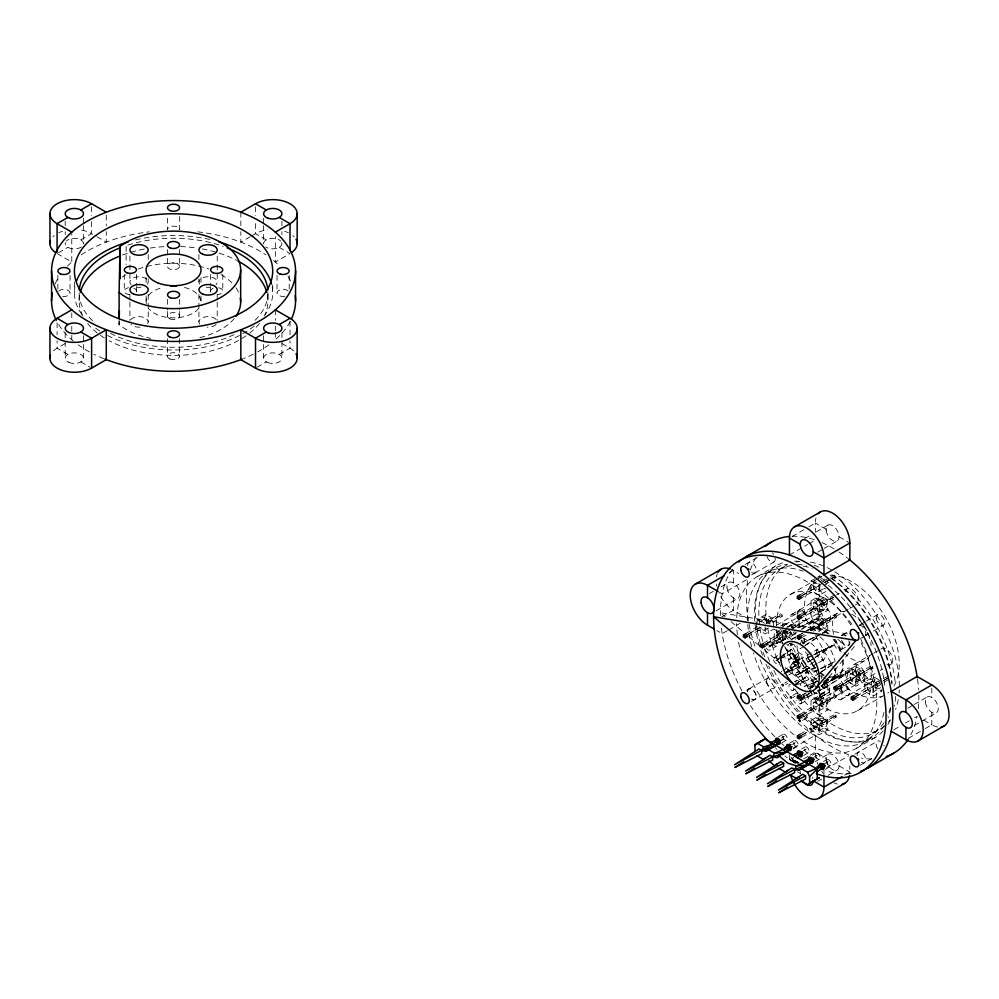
<?xml version="1.0" encoding="UTF-8"?>
<svg xmlns="http://www.w3.org/2000/svg" width="999" height="999" viewBox="0 0 999 999"><rect width="100%" height="100%" fill="white"/><g stroke="black" fill="none" stroke-linecap="round" stroke-linejoin="round"><path stroke-width="0.75" stroke-dasharray="5 3.75" d="M119.106 320.254L119.106 324.638A67.095 38.736 0 0 0 150.662 338.411M818.868 718.98L819.53 719.317L818.78 718.955M816.62 598.713L817.432 598.501L816.533 598.663M816.67 618.556L817.432 618.418L816.533 618.581M816.62 698.326L817.432 698.114L816.533 698.276M816.67 718.169L817.432 718.044L816.533 718.206M870.629 679.557L871.34 679.432L870.454 679.595M764.647 617.919L764.759 617.857M819.018 619.118L818.019 619.255L818.955 619.155M855.681 670.179L854.682 670.304L855.569 670.117M872.489 680.182L872.826 680.519M767.881 620.791C768.581 619.392 767.307 621.066 768.156 620.741M822.352 601.735L821.203 601.885L822.177 602.022M821.802 622.04C822.614 620.616 821.016 622.377 822.065 621.99M821.802 721.653C822.814 720.167 820.766 722.027 822.177 721.553M858.503 673.089C858.391 673.289 857.716 671.178 860.514 673.913L860.514 676.398L858.366 675.162L858.753 673.039M794.492 761.163C794.68 759.515 797.252 762.662 794.942 762.899C792.744 759.964 797.264 759.839 795.916 762.961L794.517 761.45M773.388 627.097L773.601 619.005L765.846 614.522L757.217 619.492L756.88 629.095L765.309 633.903L773.9 628.983M814.772 578.796L811.126 580.894L810.801 590.496L819.23 595.304L827.821 590.384M811.126 600.824L810.801 610.426L819.23 615.222L827.821 610.302L827.522 600.324L819.754 595.841L811.126 600.824L818.893 605.307L819.23 615.222M827.821 630.232L827.522 620.242L819.754 615.759L811.126 620.741L810.801 630.344L819.43 625.299L827.821 630.232L822.914 633.041M810.801 690.109L811.126 680.506L819.754 675.536L822.339 677.022M811.126 700.436L810.801 710.039L819.23 714.834L827.821 709.927L827.522 699.937L819.754 695.454L811.126 700.436L818.893 704.919L819.23 714.834M811.126 720.354L810.801 729.957L819.23 734.764L827.821 729.844L827.522 719.854L819.754 715.371L811.126 720.354L818.893 724.837L819.23 734.764M847.789 671.79L847.464 681.393L855.893 686.201L864.485 681.281L864.185 671.291L856.418 666.82L847.789 671.79L855.556 676.273L855.893 686.201M878.845 679.77L873.675 676.773L865.047 681.755L864.709 691.358L873.138 696.166L881.742 691.246L881.218 689.347M817.681 690.047L820.716 695.304L820.641 697.29L829.295 691.945L829.744 688.511L825.049 680.381L823.526 684.427L821.578 685.551L823.526 688.935L849.999 671.64L823.526 684.427L825.474 687.811M790.921 631.917L791.158 638.948L782.766 634.015L782.292 631.917M764.572 618.269L765.134 618.106M767.781 622.864L780.569 615.559L780.731 613.711L782.08 614.522L782.279 616.158L769.942 624.1L767.781 622.864L767.781 620.367L780.731 613.711M792.707 628.446L797.826 625.524L797.989 623.663L799.325 624.475L799.537 626.123L795.828 628.508M831.93 578.421L834.49 576.96L834.652 575.099L835.988 575.923L836.2 577.559L833.728 579.145M821.702 624.1L834.49 616.808L834.652 614.947L835.988 615.759L836.2 617.407L823.85 625.349L821.702 624.1L821.702 621.615L834.652 614.947M824.262 682.417L834.49 676.573L834.652 674.725L835.988 675.536L836.2 677.172L823.85 685.114L821.702 683.878M821.702 703.796L834.49 696.503L834.652 694.642L835.988 695.454L836.2 697.102L823.85 705.044L821.702 703.796L821.702 701.31L834.652 694.642M821.702 723.713L834.49 716.42L834.652 714.56L835.988 715.384L836.2 717.02L823.85 724.962L821.702 723.713L821.653 721.128L823.85 722.477L823.85 724.962M858.366 675.162L871.153 667.856L871.315 666.008L872.651 666.82L872.864 668.456L860.514 676.398M820.017 600.874L820.679 600.686L820.067 601.061M820.029 700.611L820.679 700.299L820.067 700.674M820.029 720.541L820.679 720.217L820.067 720.591M856.692 671.977L857.342 671.653L856.73 672.027M814.447 685.976L808.728 688.211L817.756 681.418L809.552 671.428L809.889 667.719L806.505 666.146L801.81 658.016L802.209 654.283L798.763 652.734L794.068 644.592L786.737 644.917M765.746 619.967L765.721 619.58M819.667 601.286L819.742 601.136M819.667 621.203L819.742 621.066M819.667 700.898L819.742 700.749M819.667 720.828L819.742 720.679M856.33 672.265L856.393 672.102M873.576 682.217L873.563 681.842M809.552 671.428L798.676 677.185L800.986 674.8L801.21 673.076L799.312 671.89L792.369 662.337L793.318 659.303L791.558 658.466L785.276 647.577M816.995 688.848L814.647 684.79L812.749 683.603L812.974 681.892L806.905 671.378L805.306 670.716L805.231 668.468L797.602 656.917L791.408 644.542L789.497 643.356M821.54 678.521L822.002 675.087M822.639 601.198L821.615 601.123L822.589 601.173M822.639 621.116L821.615 621.053L822.664 621.266M822.639 700.811L821.615 700.736L822.639 701.148M822.639 720.729L821.615 720.666L822.664 720.878M859.302 672.165L858.278 672.102L859.327 672.315M876.523 682.379L875.524 682.067L876.498 682.117M768.743 620.017L767.694 619.805L768.668 619.855M817.544 600.024L818.518 600.424M818.518 620.342L817.706 620.317L818.456 620.079M817.769 719.992L818.381 719.73M853.945 671.141L855.044 671.166M800.286 644.168L801.81 640.122L799.138 640.958M765.846 614.522L764.759 617.132L765.034 621.952M782.017 627.097L783.091 624.475L787.025 626.748M818.681 578.533L819.754 575.911L824.937 578.908M819.754 595.841L818.681 598.451L819.43 605.382L827.821 610.302M819.754 615.759L818.681 618.381L819.43 625.299M819.754 695.454L818.681 698.064L819.43 704.994L827.821 709.927M819.754 715.371L818.681 717.994L819.43 724.912L827.821 729.844M856.418 666.82L855.344 669.43L856.093 676.348L864.485 681.281M873.675 676.773L872.602 679.395L873.338 686.313L881.742 691.246M817.194 724.362L818.131 725.973L817.332 724.325L812.587 727.022M818.681 718.706L818.019 718.868L818.78 718.731M766.308 619.368L766.645 619.343M806.156 716.221C808.203 721.415 807.167 710.901 802.784 718.131M818.381 600.424L817.831 600.399M794.904 760.763L795.566 762.549L794.942 762.899L794.592 761.713M823.164 683.928L854.894 645.928M872.464 680.182L872.602 680.581M791.408 644.542L790.059 646.116L793.968 644.118M798.276 693.069L797.302 693.006L797.964 694.317M822.214 701.573C821.765 700.411 821.565 702.122 821.802 701.735M796.453 660.876L795.029 659.427L796.69 658.466L797.339 660.239L796.628 660.814L796.253 658.716M818.556 619.467L818.905 619.068M806.905 671.378L805.281 672.839L817.307 666.957L805.306 670.716L815.783 671.003L833.89 662.262M787.274 628.196L782.042 632.592L786.051 630.631M788.423 627.185L790.721 625.187L794.068 626.698L791.395 628.009M797.04 762.637L795.791 762.412L798.438 762.387A1.261 0.724 60 0 1 799.013 763.061M794.105 657.292L793.406 655.194L794.667 654.969L795.304 656.593L794.667 654.969L793.306 655.007M796.628 660.814L797.339 660.239C794.118 656.393 797.165 663.299 796.24 658.978M793.243 661.375L797.776 663.186L797.314 661.475L796.228 661.5L798.426 661.475L798.988 662.812L796.615 661.176L798.426 661.475L798.988 662.812L792.369 662.337L801.81 658.016M800.986 674.8L814.809 698.726L822.002 692.981L825.199 694.305L829.295 691.945M782.205 631.031L775.586 635.789L786.313 631.181L791.008 639.31M763.835 619.118L764.535 618.831M855.181 671.39L854.37 671.365M818.518 719.954L818.131 720.104M783.753 674.113L799.237 662.674L801.186 666.046L785.164 673.476M793.968 685.651L806.98 676.086L808.928 679.47L798.538 684.377M800.486 700.012L809.09 693.443M820.716 695.304L829.744 688.511M793.843 762.262L792.444 758.503L792.207 761.313L794.217 761.975L792.444 758.503L794.217 761.975M785.689 639.21L769.617 646.041L783.74 635.839L785.689 639.21L768.268 647.265L781.792 636.962L783.74 640.347M801.186 666.046L785.102 672.876L797.277 663.798L799.237 667.182M799.25 700.948L816.683 692.881L800.586 699.675L809.115 693.343M781.393 740.646L783.803 738.873L781.131 740.234M792.444 761.288L792.444 758.104L789.685 756.505L789.685 759.69L792.444 761.288L794.854 759.515M769.617 646.041L783.74 635.839M779.72 657.754L777.359 659.452L791.483 649.25L793.443 652.634L780.231 658.803M780.893 656.905L791.483 649.25M785.102 672.876L799.237 662.674M806.98 676.086L794.03 685.439L805.032 677.21L806.98 680.594M800.586 699.675L810.014 692.894M798.763 652.734L789.01 659.552L791.558 658.466M790.584 631.88L792.544 635.264L796.24 632.742M801.186 629.395L817.244 618.493L798.026 628.021M803.995 646.166L800.286 648.676L798.338 645.292M805.231 645.329L817.582 636.937M808.029 662.1L809.989 660.976L808.029 657.592L812.212 655.569L806.081 658.716L808.029 662.1L814.21 657.904M815.446 657.067L832.741 645.329L813.523 654.869M819.492 673.001L815.783 675.511L813.823 672.14L835.002 661.463M820.716 672.165L834.315 662.936M823.526 688.935L848.238 672.165L823.526 684.427L822.04 680.007M792.569 744.455L795.042 742.831L792.319 744.055M803.533 750.786L805.993 749.163L803.271 750.386M814.485 757.105L816.945 755.481L814.235 756.705M825.436 763.436L827.909 761.812L825.186 763.036M792.544 635.264L797.077 632.429M802.234 629.033L819.018 617.969L798.114 628.059M804.819 645.854L819.018 636.488M824.175 633.091L826.76 631.393L822.577 633.403M809.989 660.976L813.86 658.416M815.147 657.567L834.502 644.805L813.611 654.894M820.316 672.689L834.515 663.336M781.643 738.149L784.115 736.525L781.38 737.749M806.505 666.146L796.353 672.802L799.312 671.89M814.26 661.675L803.184 668.855L805.231 668.468M825.087 584.715L828.795 582.33M834.652 595.029L821.702 601.685L821.702 604.183L823.85 605.431L836.2 597.489M787.187 634.065L787.187 631.58L785.039 630.332L785.039 632.817L787.187 634.065L790.896 631.68M877.771 686.363L877.771 683.878L875.399 682.255L875.611 685.114L877.771 686.363L882.704 683.191M883.94 682.392L888.885 679.22M791.408 639.435L797.539 635.601M817.095 678.159L810.963 681.992L812.974 681.892M800.012 594.855L813.935 586.251L816.096 587.499L816.096 589.984L801.623 597.777M746.103 633.453L757.492 626.41M800.012 614.772L813.935 606.168L816.096 607.417L816.096 609.914L801.623 617.707M763.348 643.418L777.272 634.815L779.432 636.063L779.432 638.548L764.959 646.341M800.012 634.702L802.547 633.129M803.808 632.355L813.935 626.098L816.096 627.347L816.096 629.832L813.461 631.243M801.21 673.076L809.889 667.719L800.911 672.552M808.878 688.998L813.935 685.863L813.935 688.361M836.675 685.751L850.599 677.147L852.759 678.396L852.759 680.881L838.286 688.673M814.809 698.726L816.558 699.65L825.199 694.305M800.012 714.385L813.935 705.794L816.096 707.03L816.096 709.527L801.623 717.319M853.933 695.704L867.856 687.112L870.004 688.361L870.004 690.846L855.531 698.638M800.012 734.315L807.604 729.62M797.552 762.274L798.338 762.849L797.602 762.225M801.485 596.028L819.43 585.451L825.424 588.973M825.074 582.305L829.919 579.47M831.143 578.758L835.988 575.923M747.564 634.627L760.851 626.873M769.942 624.1L769.942 621.615L782.08 614.522M801.485 615.946L819.43 605.382M823.85 605.431L823.85 602.934L834.777 596.553M764.822 644.58L782.766 634.015M793.256 628.034L799.325 624.475M801.485 635.864L804.133 634.315M823.85 625.349L823.85 622.864L835.988 615.759M802.809 694.867L805.469 693.318M835.988 675.536L823.85 682.629L823.85 685.114M838.149 686.925L856.093 676.348M860.514 673.913L872.651 666.82M801.485 715.559L819.43 704.994M823.85 705.044L823.85 702.547L835.988 695.454M855.394 696.877L873.338 686.313M883.84 680.319L888.698 677.484M801.485 735.489L808.116 731.605M813.261 728.521L819.43 724.912M823.85 722.477L835.988 715.384M794.717 760.576L795.129 762.799M58.441 252.784L67.882 247.34M80.819 239.86L91.608 233.641L95.604 235.951M65.11 343.569L57.093 348.189A24.401 14.086 0 0 0 53.009 351.323M250.175 236.726L240.834 242.12L240.834 231.656M251.511 235.951L255.519 233.641A24.401 14.086 0 0 1 267.769 229.807M256.868 367.332L266.296 361.888M279.233 354.42L290.022 348.189L290.022 340.721M729.495 572.639L733.378 570.404L738.723 573.488M792.045 536.538L803.683 529.807M808.865 526.823L815.334 523.089A24.401 14.086 60 0 1 815.996 517.981M745.379 564.398L757.729 557.267M709.39 593.606L713.274 591.371M721.041 586.888L728.808 582.405M804.719 538.573L811.188 534.84M816.37 531.843L828.009 525.124M751.573 574.9L755.032 572.914M754.982 572.951L773.963 561.987M789.46 554.982L807.567 544.517M808.865 543.781L815.334 540.034A122.003 70.442 60 0 0 792.219 536.263M757.142 576.698L775.998 565.809M766.845 572.964L773.738 568.98M778.358 569.905L785.389 565.846M715.958 610.951L737.949 598.251M817.756 552.172L822.926 549.188M824.225 548.439L837.162 540.971M721.728 616.97L733.378 610.252L748.064 618.731L745.479 620.217M817.607 577.16L819.754 575.911M727.359 630.681L722.177 633.666L716.845 630.581M728.658 629.932L740.296 623.214M790.409 594.467L816.907 579.17M813.96 582.991L816.258 581.668M811.126 580.894L818.893 585.377L822.527 583.279M825.062 581.818L827.522 580.394L827.584 583.354M760.052 621.59L766.945 617.607M818.93 591.396L824.674 588.074M766.196 623.276L773.601 619.005M791.77 614.31L798.676 610.327M799.325 610.014L817.469 599.2M765.009 629.994L768.456 627.996M813.96 602.909L820.866 598.925M776.51 625.187L804.332 609.128M780.631 625.898L783.091 624.475M784.877 624.737L795.479 618.618M803.421 614.035L812.699 608.678M819.38 604.807L835.276 595.641M836.6 594.867L839.26 593.344M844.555 590.284L847.202 588.748M818.893 605.307L827.522 600.324M777.297 631.555L780.756 629.557M783.016 643.618L776.96 632.954L782.254 629.894M787.562 626.848L798.151 620.729M786.675 627.522L790.721 625.187M818.93 611.313L825.823 607.33M781.355 643.181L774.125 639.06L774.462 629.457L782.229 633.94L790.858 628.958M797.976 624.812L804.882 620.829M805.431 620.579L823.825 609.952M766.37 644.28L773.276 640.297M782.267 639.959L789.16 635.976M813.96 622.839L820.866 618.856M766.37 648.076A3.359 1.936 60 0 0 769.792 650.049L776.685 646.066M807.08 630.631L809.39 629.308M810.239 628.808L838.049 612.749M811.126 620.741L818.893 625.224L827.522 620.242M811.25 630.644L821.84 624.525M828.533 620.666L848.401 609.19M849.724 608.428L853.708 606.131M818.93 631.243L825.823 627.26M774.125 657.692L777.572 655.706M793.106 654.795L791.97 654.108L793.618 653.159L792.207 654.233L792.669 655.044M796.465 658.091L794.817 659.04L794.13 657.854L795.778 656.892L796.465 658.091L795.766 657.155L794.355 657.966L794.942 658.965M746.528 690.247L748.825 688.923M791.77 664.123L798.676 660.139M799.312 659.752L817.706 649.125M842.494 634.865L847.751 631.83M859.702 624.899L864.772 621.977M866.033 621.241L877.422 614.672M748.875 688.948L767.856 677.996M783.016 670.454L788.773 667.132M788.735 674.899L792.182 672.901M804.994 670.192L813.798 665.109L815.284 669.53M751.573 701.41L773.963 688.561M797.976 674.625L804.882 670.641M805.406 670.317L817.244 663.486M818.556 662.724L823.813 659.69M841.121 649.725L848.014 645.741M860.426 638.598L864.36 636.326M865.808 635.464L868.331 634.003M873.401 631.081L883.516 625.237M784.652 683.066L786.95 681.73M785.601 684.665L787.899 683.328M794.217 681.88L796.515 680.544M793.031 690.309L795.329 688.985M813.96 682.604L816.258 681.281M816.52 681.43L812.749 683.603L815.821 683.84M792.869 695.391L797.464 692.744M792.669 697.664L794.967 696.328M824.687 681.443L847.202 668.443M853.895 664.585L872.439 653.87M873.763 653.109L879.058 650.049M823.825 682.142L827.522 680.019L827.821 689.997L819.23 694.917L812 690.796M830.406 680.556L837.312 676.573M837.686 676.36L865.509 660.302M818.93 691.008L825.823 687.025M850.624 673.888L857.529 669.904M800.773 703.721L807.679 699.737A3.359 1.936 60 0 0 806.705 694.667A3.359 1.936 60 0 0 803.658 696.078A3.359 1.936 60 0 0 807.567 699.799M855.556 676.273L864.185 671.291M816.558 699.65L829.445 692.207M839.51 686.375L841.807 685.039M842.494 684.677L860.888 674.05M813.96 702.534L820.866 698.538M809.527 690.272L816.345 702.26L837.537 690.022M838.86 689.26L844.155 686.201A67.095 38.736 60 0 0 881.68 696.328M855.594 682.292L862.499 678.309M818.893 704.919L827.522 699.937M828.533 700.349L856.355 684.29M863.049 680.431L878.945 671.253M880.269 670.491L882.916 668.955M888.211 665.896L890.858 664.372M802.584 720.404L807.18 717.744M818.93 710.926L825.823 706.942M867.881 683.853L874.787 679.869M841.121 699.525L848.014 695.541M848.588 695.242L866.995 684.615M778.483 736.95L783.091 734.302M865.047 681.755L872.814 686.238L881.443 681.256M813.96 722.452L820.866 718.468M781.905 742.732L786.5 740.072M872.851 692.257L879.744 688.274M818.893 724.837L827.522 719.854M812.387 729.282L818.131 725.973M789.447 743.281L794.043 740.621M818.93 730.856L825.823 726.872M857.517 710.689L885.326 694.63A67.095 38.736 60 0 0 888.611 692.319M793.331 747.939L815.334 735.239L815.334 752.197A24.401 14.086 60 0 0 818.144 764.722M792.856 749.05L797.452 746.403M801.548 748.938L805.007 746.952M803.808 755.381L808.416 752.722M797.202 763.698L797.202 761.7L796.228 761.138L796.765 763.948M797.04 762.437L797.04 761.825C795.104 760.739 797.264 763.498 796.228 762.162M797.202 761.7L796.615 762.687M803.683 758.915L808.865 755.931M810.164 755.182L815.334 752.197L826.123 758.428M797.252 762.724L798.85 763.049M812.512 755.269L815.958 753.271M815.072 761.7L828.009 754.233M907.816 708.166L912.986 705.169M914.285 704.432L927.222 696.952M823.463 761.588L826.91 759.602M872.764 733.416L879.794 729.357M866.046 740.871L872.951 736.887M856.268 748.401L875.124 737.512M826.872 767.369L830.331 765.371M825.249 769.355L848.551 755.918M893.818 729.769L900.286 726.036M905.469 723.051L909.352 720.803M914.522 717.819L917.107 716.32A122.003 70.442 60 0 1 908.828 738.236M854.932 754.17L877.397 741.208M817.756 781.293L821.64 779.045M828.109 775.311L837.162 770.079M914.372 725.499L936.375 712.799M859.989 765.334L873.376 757.629M844.667 775.112L849.837 772.115L849.837 765.958M908.503 738.249L924.038 729.282M925.324 728.533L931.792 724.799A24.401 14.086 60 0 0 938.148 727.072M802.409 595.317L813.935 588.736L816.096 589.984M825.536 582.067L830.656 579.158M749.762 633.191L760.014 627.347L762.175 628.583L749.013 635.676M821.702 604.183L834.49 596.89M802.409 615.247L813.935 608.666L816.096 609.914M785.039 632.817L791.433 629.17M765.746 643.88L777.272 637.3L779.432 638.548M810.089 630.781L813.935 628.583L816.096 629.832M802.409 694.942L806.243 692.744M839.073 686.226L850.599 679.645L852.759 680.881M802.409 714.859L813.935 708.279L816.096 709.527M875.611 685.114L882.017 681.468M883.291 680.744L888.411 677.821M856.318 696.178L867.856 689.597L870.004 690.846M802.409 734.789L807.529 731.855M764.272 619.18L764.347 619.155M793.318 659.303L802.209 654.283M801.623 637.624L808.191 634.078M801.623 697.389L809.515 693.144M801.623 737.237L816.096 729.445L816.096 726.96L813.935 725.711L813.935 728.196L816.096 729.445M820.329 620.591L820.566 620.579M874.15 681.63L874.487 681.593M796.478 660.639L797.339 660.239L796.503 659.14M822.989 581.106L829.47 577.772M830.768 577.11L834.652 575.099M791.508 626.997L797.989 623.663M826.885 678.721L834.652 674.725M858.366 672.664L871.315 666.008M875.748 682.542L882.092 679.295M883.391 678.633L888.573 675.961M821.702 721.228L834.652 714.56M789.685 759.69L793.693 757.654M798.588 627.859L817.244 618.493M802.334 643.294L816.995 635.926M806.081 658.716L812.749 655.369M814.085 654.695L832.741 645.329M813.823 672.14L819.155 669.455M820.491 668.793L835.164 661.425M821.578 685.551L848.238 672.165M820.878 633.953L803.034 642.807L821.19 634.078M785.177 630.756L784.602 630.594M876.011 682.991L875.124 682.816L875.748 683.054M778.82 659.427L776.011 660.689L789.535 650.374L791.483 653.758M780.044 658.316L793.443 652.634M794.193 685.726L808.928 679.47M816.42 681.905L804.37 686.325L817.756 681.418M792.469 643.044L789.809 643.88L792.806 643.968M818.943 599.15L818.019 599.325L818.943 599.225M818.793 698.701L818.019 698.938L818.855 698.801M793.943 657.005L793.88 657.167M793.468 655.169L794.867 656.842L794.492 655.606A1.261 0.724 60 0 0 793.868 655.032L793.493 654.944M822.314 600.911A6.094 3.521 60 0 1 823.501 610.114A6.094 3.521 60 0 1 816.52 602.996A6.094 3.521 60 0 1 822.314 600.911L822.389 600.998M871.752 681.343L872.377 681.093M795.566 760.763L794.168 760.888L795.479 761.213L795.479 763.199M796.228 661.5L797.314 661.475M785.401 630.706L784.727 630.681M847.514 633.878L720.491 612.774L725.224 616.758M797.115 762.524L798.338 762.849M834.49 576.96L836.2 577.559M834.49 616.808L836.2 617.407M780.569 615.559L782.279 616.158M797.826 625.524L799.537 626.123M871.153 667.856L872.864 668.456M834.49 676.573L836.2 677.172M834.49 696.503L836.2 697.102M834.49 716.42L836.2 717.02M826.123 529.308L815.334 523.089L815.334 532.33M839.06 536.775L848.488 542.232M266.296 239.86L255.519 233.641L255.519 221.678M279.233 247.34L290.022 253.559L275.337 262.038L275.337 236.638M821.702 601.685L823.85 602.934M821.702 621.615L823.85 622.864M719.517 592.282L722.177 593.818L748.064 578.883A122.003 70.442 60 0 0 755.868 648.851M767.781 620.367L769.942 621.615M96.94 236.726L106.281 242.12L106.281 231.656M282.018 343.569L290.022 348.189A24.401 14.086 0 0 1 294.106 351.323M757.217 619.492L764.972 623.975M923.788 720.179L931.792 724.799L931.792 712.349M823.638 677.772L827.522 680.019M811.126 680.506L817.607 684.253M57.093 253.559L71.778 262.038L71.778 233.641M821.702 701.31L823.85 702.547M839.06 765.896L849.837 772.115A24.401 14.086 60 0 1 849.774 773.875M797.539 771.815L800.236 773.363M67.882 354.42L57.093 348.189L57.093 340.721M80.819 361.888L90.26 367.332M820.629 685.776L827.821 689.997M795.304 656.593L794.667 654.969L794.704 656.493M731.131 621.74L742.944 631.718M748.85 636.7L759.477 645.679M764.21 649.662L779.57 662.637M785.476 667.619L802.01 681.58M793.019 655.519L794.53 657.042M793.194 631.88L794.492 634.128M815.783 671.003L817.731 674.387M817.981 686.013L822.002 692.981M795.341 657.142L796.028 658.341M795.329 657.404L795.841 658.453M794.954 657.629L795.404 658.703M792.394 653.858L792.981 654.869M794.555 657.604L795.366 658.716M795.466 659.178L796.066 660.601M812.774 690.634L814.722 694.018M812.349 630.232L804.782 616.895A67.095 38.736 60 0 1 814.947 580.719M815.384 635.564L844.155 686.201M808.765 688.935L777.746 634.54L783.828 631.206L788.261 639.023M801.81 640.122L803.408 643.98M818.955 583.354L819.43 585.451M794.829 761.9L794.942 762.899M872.814 686.238L873.138 696.166M818.893 585.377L819.23 595.304M818.893 625.224L819.23 635.152M819.043 689.248L819.23 694.917M782.229 633.94L782.567 643.868M765.072 626.81L765.309 633.903M931.792 688.074L931.792 697.414M867.856 687.112L867.856 689.597M850.599 677.147L850.599 679.645M823.963 770.104L823.963 774.737M813.935 586.251L813.935 588.736M813.935 606.168L813.935 608.666M813.935 626.098L813.935 628.583M813.935 705.794L813.935 708.279M789.46 754.807L789.46 760.976M777.272 634.815L777.272 637.3M733.378 582.854L733.378 570.404A24.401 14.086 60 0 0 731.83 569.592M733.378 597.802L733.378 610.252A24.401 14.086 60 0 1 718.943 592.894M290.022 321.291L290.022 334.74M289.223 275.374L289.223 289.985M281.918 221.191L281.918 225.662M281.918 231.643L281.918 234.628M281.918 332.754L281.918 358.154M277.023 275.374L277.023 292.907M275.337 309.827L275.337 320.292M275.337 326.261L275.337 330.744M275.337 332.242L275.337 339.71M272.69 284.99L272.69 292.769M267.957 294.118L267.957 300.874M263.611 218.194L263.611 224.176M263.611 225.662L263.611 243.594A9.153 5.282 0 0 1 270.479 238.486A9.153 5.282 0 0 1 280.769 241.034M263.611 335.739L263.611 358.154M255.519 206.743L255.519 215.709M240.834 212.225L240.834 225.674M222.802 274.438L222.802 291.134M217.22 256.069L217.22 282.068M217.22 294.38L217.22 300.499M217.22 302.035L217.22 320.392M210.602 274.438L210.602 285.065M210.602 286.576L210.602 291.134M201.011 277.522L201.011 283.641M201.011 295.879L201.011 301.998M198.913 254.545L198.913 260.652M198.913 279.008L198.913 282.068M198.913 294.38L198.913 321.915M179.658 216.508L179.658 229.658A6.094 3.521 0 0 0 173.551 226.136A6.094 3.521 0 0 0 167.457 229.658L167.457 216.508M179.57 249.55L179.57 266.246A6.094 3.521 0 0 1 170.417 269.293A6.094 3.521 0 0 1 170.417 263.199A6.094 3.521 0 0 1 179.57 266.246M179.658 299.35L179.658 309.965M179.658 311.488L179.658 316.046M179.608 338.636L179.608 356.168M167.37 249.55L167.37 266.246M167.457 299.35L167.457 309.965M167.457 311.488L167.457 316.046M167.407 338.636L167.407 356.168M148.202 254.545L148.202 260.652M148.202 279.008L148.202 282.068M148.202 294.38L148.202 321.915M146.104 277.522L146.104 283.641M146.104 295.879L146.104 301.998M136.476 274.413L136.476 285.04M136.476 286.551L136.476 291.109M129.907 256.069L129.907 282.068M129.907 294.38L129.907 300.499M129.907 302.035L129.907 320.392M126.111 246.491L126.111 264.56M124.276 274.413L124.276 291.109M106.281 215.222L106.281 225.674M91.608 206.743L91.608 215.709M91.608 221.678L91.608 233.641A24.401 14.086 0 0 0 79.346 229.807M83.504 218.194L83.504 224.176M83.504 225.662L83.504 243.594A9.153 5.282 0 0 0 76.648 238.486A9.153 5.282 0 0 0 66.346 241.034M83.504 335.739L83.504 358.154M79.158 300.874L79.158 292.769A94.405 54.508 0 0 0 93.781 321.903M74.425 281.88L74.425 292.769M71.778 312.824L71.778 320.292M71.778 326.261L71.778 333.741M71.778 335.227L71.778 339.71M70.042 275.412L70.042 292.944M65.197 221.191L65.197 225.662M65.197 231.643L65.197 234.628M65.197 332.754L65.197 358.154M57.842 275.412L57.842 290.022M57.093 322.789L57.093 334.74M290.172 321.578A122.003 70.442 0 0 1 273.564 341.221M268.893 344.83A122.003 70.442 0 0 1 257.705 351.885M253.234 354.22A122.003 70.442 0 0 1 243.444 358.616M103.671 358.616A122.003 70.442 0 0 1 93.881 354.22M89.423 351.885A122.003 70.442 0 0 1 78.234 344.83M73.564 341.221A122.003 70.442 0 0 1 56.943 321.578M55.145 283.928A122.003 70.442 0 0 1 59.091 276.511M67.345 266.221A122.003 70.442 0 0 1 73.564 260.527M81.169 254.882A122.003 70.442 0 0 1 149.363 231.843M197.765 231.843A122.003 70.442 0 0 1 265.959 254.882M273.564 260.527A122.003 70.442 0 0 1 279.77 266.221M288.037 276.511A122.003 70.442 0 0 1 291.983 283.928M53.009 236.763A24.401 14.086 0 0 1 54.246 235.614M58.716 232.779A24.401 14.086 0 0 1 62.512 231.281M81.381 246.978A9.153 5.282 0 0 1 70.367 248.351A9.153 5.282 0 0 1 65.397 242.52M284.603 231.281A24.401 14.086 0 0 1 288.399 232.779M292.869 235.614A24.401 14.086 0 0 1 294.106 236.763M281.718 242.52A9.153 5.282 0 0 1 276.76 248.351A9.153 5.282 0 0 1 265.746 246.978M272.165 286.85A99.138 57.23 0 0 1 265.309 314.435M254.183 326.061A99.138 57.23 0 0 1 106.031 334.665M99.775 330.994A99.138 57.23 0 0 1 92.932 326.061M81.806 314.435A99.138 57.23 0 0 1 74.962 286.85M135.489 239.922A99.138 57.23 0 0 1 211.626 239.922M267.957 292.769A94.405 54.508 0 0 1 253.334 321.903M234.041 334.615A94.405 54.508 0 0 1 110.502 333.329M127.747 245.105A94.405 54.508 0 0 1 223.264 246.428M267.457 295.242A94.405 54.508 0 0 1 264.211 316.084M259.44 323.501A94.405 54.508 0 0 1 249.3 333.404M246.041 335.801A94.405 54.508 0 0 1 109.253 340.771M104.445 337.999A94.405 54.508 0 0 1 87.675 323.501M82.905 316.084A94.405 54.508 0 0 1 79.658 295.242M122.577 255.007A94.405 54.508 0 0 1 144.917 248.938M150.2 248.064A94.405 54.508 0 0 1 166.583 246.528M180.532 246.528A94.405 54.508 0 0 1 196.915 248.064M202.198 248.938A94.405 54.508 0 0 1 236.613 260.314M58.604 291.233A6.094 3.521 0 0 1 66.359 289.71A6.094 3.521 0 0 1 69.755 294.006A6.094 3.521 0 0 1 62.687 296.391M284.977 296.266A6.094 3.521 0 0 1 277.447 294.193A6.094 3.521 0 0 1 280.532 289.722A6.094 3.521 0 0 1 288.461 291.196M234.241 318.531A67.095 38.736 0 0 1 196.466 338.411M122.253 277.035A67.095 38.736 0 0 1 125.712 274.837M138.224 269.056A67.095 38.736 0 0 1 208.891 269.056M221.004 274.6A67.095 38.736 0 0 1 232.23 283.192M236.001 287.799A67.095 38.736 0 0 1 238.736 292.769M198.751 308.291A27.448 15.847 0 0 1 173.564 317.844A27.448 15.847 0 0 1 148.364 308.291M146.254 303.634A27.448 15.847 0 0 1 162.662 287.45M184.465 287.45A27.448 15.847 0 0 1 200.861 303.634M218.556 287.774A6.094 3.521 0 0 1 222.777 291.496A6.094 3.521 0 0 1 217.332 294.63M210.889 292.195A6.094 3.521 0 0 1 213.749 288.049M133.841 288.212A6.094 3.521 0 0 1 136.189 292.183M129.745 294.618A6.094 3.521 0 0 1 124.313 291.471A6.094 3.521 0 0 1 128.534 287.749M199.663 284.166A9.153 5.282 0 0 1 208.516 276.798A9.153 5.282 0 0 1 216.071 284.64M209.94 287.237A9.153 5.282 0 0 1 206.194 287.237M131.056 284.64A9.153 5.282 0 0 1 138.599 276.798A9.153 5.282 0 0 1 147.452 284.166M140.921 287.237A9.153 5.282 0 0 1 137.175 287.237M130.657 319.817A9.153 5.282 0 0 1 142.682 317.07A9.153 5.282 0 0 1 147.452 324.013M139.997 327.173A9.153 5.282 0 0 1 131.056 324.475M216.071 324.475A9.153 5.282 0 0 1 207.118 327.173M199.663 324.013A9.153 5.282 0 0 1 204.433 317.07A9.153 5.282 0 0 1 216.458 319.817M860.801 639.323A67.095 38.736 60 0 1 865.022 703.746A67.095 38.736 60 0 1 816.345 702.26M776.96 632.954A67.095 38.736 60 0 1 776.648 629.457M776.51 625.649A67.095 38.736 60 0 1 803.383 591.333A67.095 38.736 60 0 1 853.87 627.31M818.231 578.409A67.095 38.736 60 0 1 821.877 576.723M829.982 575.274A67.095 38.736 60 0 1 885.326 617.157A67.095 38.736 60 0 1 893.93 686.026M843.044 659.527A27.448 15.847 60 0 1 829.307 677.21M823.963 674.999A27.448 15.847 60 0 1 820.429 672.577M813.336 665.209A27.448 15.847 60 0 1 806.717 652.921M804.632 643.431A27.448 15.847 60 0 1 805.294 635.639M808.89 629.757A27.448 15.847 60 0 1 829.307 634.115M834.577 639.959A27.448 15.847 60 0 1 841.208 652.247M869.829 655.194A27.448 15.847 60 0 1 853.733 659.952A27.448 15.847 60 0 1 835.526 639.41M833.728 634.353A27.448 15.847 60 0 1 844.63 611.563M851.772 614.11A27.448 15.847 60 0 1 871.116 645.666M867.956 633.666A6.094 3.521 60 0 1 865.534 635.064M859.802 625.749A6.094 3.521 60 0 1 863.948 624.537M849.787 641.683A6.094 3.521 60 0 1 846.528 645.566A6.094 3.521 60 0 1 841.395 639.123M841.707 635.639A6.094 3.521 60 0 1 847.527 636.863M798.076 613.261A6.094 3.521 60 0 1 802.384 610.314A6.094 3.521 60 0 1 806.668 618.231A6.094 3.521 60 0 1 801.585 619.742M845.416 591.645A9.153 5.282 60 0 1 855.369 592.532A9.153 5.282 60 0 1 855.319 604.969M788.273 639.323A9.153 5.282 60 0 1 783.091 630.344M783.228 627.01A9.153 5.282 60 0 1 792.994 628.446M794.867 631.693A9.153 5.282 60 0 1 795.679 634.19M795.466 638.885A9.153 5.282 60 0 1 795.204 639.41M822.789 684.402A9.153 5.282 60 0 1 830.281 694.48A9.153 5.282 60 0 1 825.536 700.586A9.153 5.282 60 0 1 817.744 690.896M880.868 649.225A9.153 5.282 60 0 1 891.832 655.806A9.153 5.282 60 0 1 886.862 664.223M871.565 758.978A122.003 70.442 60 0 1 861.513 758.154M848.738 754.782A122.003 70.442 60 0 1 810.651 731.28M807.542 728.458A122.003 70.442 60 0 1 801.722 722.801M795.029 715.596A122.003 70.442 60 0 1 760.114 659.79M750.336 570.067A122.003 70.442 60 0 1 756.355 556.967M821.902 542.582A122.003 70.442 60 0 1 834.689 549.225M838.948 551.935A122.003 70.442 60 0 1 847.639 558.204M917.532 679.258A122.003 70.442 60 0 1 918.618 689.934M918.83 694.967A122.003 70.442 60 0 1 918.193 709.365M837.337 784.053A24.401 14.086 60 0 1 834.14 782.891M823.151 773.388A24.401 14.086 60 0 1 821.715 771.353M800.261 774.05A9.153 5.282 60 0 1 800.486 771.453M812.449 776.985A9.153 5.282 60 0 1 812.924 778.633M851.235 773.576A122.003 70.442 60 0 1 825.424 770.591M783.89 745.441A122.003 70.442 60 0 1 781.655 743.406M774.874 736.75A122.003 70.442 60 0 1 750.461 705.594M741.932 690.933A122.003 70.442 60 0 1 721.103 625.461M720.479 615.534A122.003 70.442 60 0 1 733.653 567.382M716.795 586.226A24.401 14.086 60 0 1 716.408 584.153M716.408 576.91A24.401 14.086 60 0 1 717.332 573.726M883.228 730.968A99.138 57.23 60 0 1 768.643 666.033M764.759 656.83A99.138 57.23 60 0 1 761.975 649M760.389 643.818A99.138 57.23 60 0 1 785.714 562.062M794.617 561.163A99.138 57.23 60 0 1 799.762 561.5M814.085 565.184A99.138 57.23 60 0 1 821.777 568.656M831.855 574.675A99.138 57.23 60 0 1 895.379 684.69M895.554 696.44A99.138 57.23 60 0 1 894.492 706.181M890.209 720.279A99.138 57.23 60 0 1 887.824 724.787M884.053 722.564A94.405 54.508 60 0 1 793.194 700.374M789.035 695.079A94.405 54.508 60 0 1 784.252 688.361M780.494 682.504A94.405 54.508 60 0 1 773.738 670.317M769.692 661.575A94.405 54.508 60 0 1 764.809 648.513M762.724 641.395A94.405 54.508 60 0 1 791.92 565.659M803.446 566.171A94.405 54.508 60 0 1 812.162 568.406M831.555 578.359A94.405 54.508 60 0 1 892.045 683.116M890.396 707.442A94.405 54.508 60 0 1 887.624 715.858M861.126 642.944A99.138 57.23 60 0 1 868.868 735.838A99.138 57.23 60 0 1 801.66 740.359M793.955 734.764A99.138 57.23 60 0 1 738.224 640.272M737.424 634.79A99.138 57.23 60 0 1 736.625 623.538M736.713 617.769A99.138 57.23 60 0 1 778.283 572.14A99.138 57.23 60 0 1 850.886 625.212M884.415 726.111A94.405 54.508 60 0 1 802.921 699.525M797.702 693.169A94.405 54.508 60 0 1 793.631 687.699M780.768 666.271A94.405 54.508 60 0 1 767.607 627.722M766.945 623.738A94.405 54.508 60 0 1 787.886 564.547M796.066 562A94.405 54.508 60 0 1 798.95 561.6M810.476 562.112A94.405 54.508 60 0 1 899.075 692.906M898.226 699.525A94.405 54.508 60 0 1 895.566 709.502M890.246 719.73A94.405 54.508 60 0 1 888.461 722.04M877.734 748.788A6.094 3.521 60 0 1 876.385 742.482A6.094 3.521 60 0 1 880.456 741.52M883.803 745.291A6.094 3.521 60 0 1 884.065 745.853M857.217 755.656A6.094 3.521 60 0 1 861.488 752.447A6.094 3.521 60 0 1 865.758 760.589A6.094 3.521 60 0 1 860.301 761.525M747.614 691.745A6.094 3.521 60 0 1 751.922 689.26A6.094 3.521 60 0 1 756.243 696.728A6.094 3.521 60 0 1 751.922 699.213M775.149 558.254A6.094 3.521 60 0 1 772.302 562.225A6.094 3.521 60 0 1 767.082 556.78M772.489 552.996A6.094 3.521 60 0 1 773.626 554.408M747.627 565.634A6.094 3.521 60 0 1 752.21 562.849A6.094 3.521 60 0 1 756.131 571.191A6.094 3.521 60 0 1 750.336 571.378M859.078 625.399A6.094 3.521 60 0 1 864.36 628.846A6.094 3.521 60 0 1 865.321 635.414M883.903 712.424A97.527 56.306 60 0 1 823.651 740.271A97.527 56.306 60 0 1 753.446 652.934M751.648 646.74A97.527 56.306 60 0 1 803.283 571.166M821.253 580.269A97.527 56.306 60 0 1 884.739 685.264M884.24 725.474A97.527 56.306 60 0 1 802.959 717.232M797.514 711.85A97.527 56.306 60 0 1 765.908 663.836M762.462 655.169A97.527 56.306 60 0 1 787.487 564.223M797.514 564.198A97.527 56.306 60 0 1 806.668 566.046M830.556 577.909A97.527 56.306 60 0 1 891.932 684.215M890.796 708.441A97.527 56.306 60 0 1 888.148 717.582M880.419 687.512A4.883 2.822 60 0 1 875.136 685.976A4.883 2.822 60 0 1 875.136 679.695A4.883 2.822 60 0 1 880.419 684.265M839.06 690.047A6.094 3.521 60 0 1 842.269 697.539A6.094 3.521 60 0 1 837.661 699.038A6.094 3.521 60 0 1 833.703 691.783M837.861 639.41A6.094 3.521 60 0 1 842.232 647.939A6.094 3.521 60 0 1 836.126 647.851A6.094 3.521 60 0 1 834.714 639.36M848.85 640.734A6.094 3.521 60 0 1 846.39 646.016A6.094 3.521 60 0 1 840.771 639.46M841.42 635.539A6.094 3.521 60 0 1 846.528 636.8M835.851 668.131A27.448 15.847 60 0 1 823.713 681.905M815.771 678.933A27.448 15.847 60 0 1 797.04 645.716M801.573 633.928A27.448 15.847 60 0 1 802.484 633.291M819.817 636.8A27.448 15.847 60 0 1 835.102 661.513M842.569 660.913A27.448 15.847 60 0 1 828.046 677.397M824.025 675.724A27.448 15.847 60 0 1 819.979 673.064M814.834 668.169A27.448 15.847 60 0 1 805.619 651.81M803.983 643.319A27.448 15.847 60 0 1 805.107 634.74M807.642 630.694A27.448 15.847 60 0 1 829.345 635.089M833.054 639.135A27.448 15.847 60 0 1 841.083 654.058M820.416 579.408A4.883 2.822 60 0 1 823.95 579.632A4.883 2.822 60 0 1 826.722 584.328M819.492 686.7A4.883 2.822 60 0 1 816.57 690.858M813.398 686.912A4.883 2.822 60 0 1 816.57 682.891M825.274 680.631A4.883 2.822 60 0 1 826.273 686.625A4.883 2.822 60 0 1 821.628 685.277M801.086 700.549A3.359 1.936 60 0 1 800.112 703.895A3.359 1.936 60 0 1 796.84 700.486M799.025 620.591A6.094 3.521 60 0 1 795.529 624.862A6.094 3.521 60 0 1 790.571 617.195A6.094 3.521 60 0 1 795.329 614.872M797.639 614.56A6.094 3.521 60 0 1 801.036 610.239A6.094 3.521 60 0 1 806.081 617.719A6.094 3.521 60 0 1 801.635 620.479M793.606 687.986A3.359 1.936 60 0 1 792.057 690.446A3.359 1.936 60 0 1 789.098 687.075A3.359 1.936 60 0 1 790.434 684.365M795.991 683.079A3.359 1.936 60 0 1 798.226 680.694A3.359 1.936 60 0 1 800.461 685.664M781.343 671.778A3.359 1.936 60 0 1 781.755 671.191M789.834 631.967A4.883 2.822 60 0 1 787.749 636.176A4.883 2.822 60 0 1 783.303 630.644M782.979 654.02A3.359 1.936 60 0 1 785.102 657.966A3.359 1.936 60 0 1 782.979 659.465M766.27 644.355A3.359 1.936 60 0 1 769.667 646.041A3.359 1.936 60 0 1 769.792 650.049M766.945 623.139A4.883 2.822 60 0 1 768.368 617.407A4.883 2.822 60 0 1 772.851 624.338M765.971 628.059A4.883 2.822 60 0 1 763.598 630.194A4.883 2.822 60 0 1 759.889 626.823M759.74 621.84A4.883 2.822 60 0 1 764.035 623.089M794.392 762.761A121.928 70.392 60 0 1 784.839 755.918M777.01 749.375A121.928 70.392 60 0 1 775.074 747.627M747.614 691.683A6.094 3.521 60 0 1 751.972 689.223A6.094 3.521 60 0 1 756.243 696.778A6.094 3.521 60 0 1 751.772 699.063M824.949 680.744A27.448 15.847 60 0 1 818.656 687.1M812.711 687.324A27.448 15.847 60 0 1 792.744 670.054A27.448 15.847 60 0 1 788.473 644.343M791.832 639.547A27.448 15.847 60 0 1 795.853 637.699M803.333 638.523A27.448 15.847 60 0 1 826.073 672.165M762.699 617.295L763.511 617.182L762.624 617.345M853.283 669.592L854.095 669.48L853.196 669.642M119.168 321.566L119.106 324.638L119.106 321.578M824.999 631.905L822.327 633.241L824.999 631.905M267.395 362.437A9.153 5.282 0 0 0 281.868 358.703A9.153 5.282 0 0 0 269.031 353.334A9.153 5.282 0 0 0 267.395 362.437M68.981 362.437A9.153 5.282 0 0 0 83.454 358.703A9.153 5.282 0 0 0 70.617 353.334A9.153 5.282 0 0 0 68.981 362.437M169.93 359.028A6.094 3.521 0 0 0 179.57 356.543A6.094 3.521 0 0 0 171.016 352.959A6.094 3.521 0 0 0 169.93 359.028M169.98 318.893A6.094 3.521 0 0 0 179.633 316.408A6.094 3.521 0 0 0 171.079 312.824A6.094 3.521 0 0 0 169.98 318.893M859.689 677.659A6.094 3.521 60 0 0 866.657 684.777A6.094 3.521 60 0 0 865.484 675.574A6.094 3.521 60 0 0 859.689 677.659M841.283 688.286A6.094 3.521 60 0 0 848.263 695.391A6.094 3.521 60 0 0 847.077 686.201A6.094 3.521 60 0 0 841.283 688.286M816.508 652.734A6.094 3.521 60 0 0 823.476 659.839A6.094 3.521 60 0 0 822.302 650.649A6.094 3.521 60 0 0 816.508 652.734M798.101 663.361A6.094 3.521 60 0 0 805.082 670.466A6.094 3.521 60 0 0 803.908 661.263A6.094 3.521 60 0 0 798.101 663.361M817.569 610.227A9.153 5.282 60 0 0 828.034 620.891A9.153 5.282 60 0 0 826.273 607.092A9.153 5.282 60 0 0 817.569 610.227M810.876 614.085A9.153 5.282 60 0 0 821.353 624.75A9.153 5.282 60 0 0 819.58 610.951A9.153 5.282 60 0 0 810.876 614.085M845.391 673.863A9.153 5.282 60 0 0 855.856 684.527A9.153 5.282 60 0 0 854.095 670.729A9.153 5.282 60 0 0 845.391 673.863M852.085 669.992A9.153 5.282 60 0 0 862.549 680.656A9.153 5.282 60 0 0 860.776 666.857A9.153 5.282 60 0 0 852.085 669.992M925.411 702.372A9.153 5.282 60 0 0 935.876 713.036A9.153 5.282 60 0 0 934.102 699.238A9.153 5.282 60 0 0 925.411 702.372M826.198 759.652A9.153 5.282 60 0 0 836.663 770.316A9.153 5.282 60 0 0 834.902 756.518A9.153 5.282 60 0 0 826.198 759.652M726.985 587.812A9.153 5.282 60 0 0 737.462 598.476A9.153 5.282 60 0 0 735.689 584.677A9.153 5.282 60 0 0 726.985 587.812M826.198 530.531A9.153 5.282 60 0 0 836.663 541.196A9.153 5.282 60 0 0 834.902 527.397A9.153 5.282 60 0 0 826.198 530.531M766.645 681.605A6.094 3.521 60 0 0 773.626 688.711A6.094 3.521 60 0 0 772.452 679.507A6.094 3.521 60 0 0 766.645 681.605M876.21 618.281A6.094 3.521 60 0 0 883.191 625.386A6.094 3.521 60 0 0 882.017 616.183A6.094 3.521 60 0 0 876.21 618.281M866.982 686.925A4.883 2.822 60 0 0 872.676 692.344A4.883 2.822 60 0 0 871.428 684.877A4.883 2.822 60 0 0 866.982 686.925M849.737 676.972A4.883 2.822 60 0 0 855.419 682.379A4.883 2.822 60 0 0 854.17 674.912A4.883 2.822 60 0 0 849.737 676.972M856.63 672.989A4.883 2.822 60 0 0 862.324 678.396A4.883 2.822 60 0 0 861.076 670.928A4.883 2.822 60 0 0 856.63 672.989M840.696 688.898A6.094 3.521 60 0 0 847.801 695.666A6.094 3.521 60 0 0 846.253 686.325A6.094 3.521 60 0 0 840.696 688.898M813.074 605.993A4.883 2.822 60 0 0 818.755 611.413A4.883 2.822 60 0 0 817.507 603.945A4.883 2.822 60 0 0 813.074 605.993M819.967 602.01A4.883 2.822 60 0 0 825.661 607.429A4.883 2.822 60 0 0 824.412 599.962A4.883 2.822 60 0 0 819.967 602.01M813.074 586.076A4.883 2.822 60 0 0 818.755 591.483A4.883 2.822 60 0 0 817.507 584.015A4.883 2.822 60 0 0 813.074 586.076M813.074 625.923A4.883 2.822 60 0 0 818.755 631.331A4.883 2.822 60 0 0 817.507 623.863A4.883 2.822 60 0 0 813.074 625.923M819.967 621.927A4.883 2.822 60 0 0 825.661 627.347A4.883 2.822 60 0 0 824.412 619.88A4.883 2.822 60 0 0 819.967 621.927M813.074 705.606A4.883 2.822 60 0 0 818.755 711.026A4.883 2.822 60 0 0 817.507 703.558A4.883 2.822 60 0 0 813.074 705.606M819.967 701.623A4.883 2.822 60 0 0 825.661 707.042A4.883 2.822 60 0 0 824.412 699.575A4.883 2.822 60 0 0 819.967 701.623M813.074 725.536A4.883 2.822 60 0 0 818.755 730.943A4.883 2.822 60 0 0 817.507 723.476A4.883 2.822 60 0 0 813.074 725.536M819.967 721.553A4.883 2.822 60 0 0 825.661 726.96A4.883 2.822 60 0 0 824.412 719.492A4.883 2.822 60 0 0 819.967 721.553M790.659 667.969A6.094 3.521 60 0 0 797.764 674.737A6.094 3.521 60 0 0 796.215 665.409A6.094 3.521 60 0 0 790.659 667.969M797.564 663.985A6.094 3.521 60 0 0 804.67 670.754A6.094 3.521 60 0 0 803.109 661.425A6.094 3.521 60 0 0 797.564 663.985M788.161 669.243A3.359 1.936 60 0 0 792.07 672.964A3.359 1.936 60 0 0 791.208 667.832A3.359 1.936 60 0 0 788.161 669.243M776.41 634.64A4.883 2.822 60 0 0 782.092 640.047A4.883 2.822 60 0 0 780.843 632.579A4.883 2.822 60 0 0 776.41 634.64M773.513 659.815A3.359 1.936 60 0 0 777.422 663.536A3.359 1.936 60 0 0 776.56 658.403A3.359 1.936 60 0 0 773.513 659.815M772.664 642.407A3.359 1.936 60 0 0 776.573 646.128A3.359 1.936 60 0 0 775.724 640.996A3.359 1.936 60 0 0 772.664 642.407M782.479 736.413A3.359 1.936 60 0 0 786.388 740.134A3.359 1.936 60 0 0 785.526 735.002A3.359 1.936 60 0 0 782.479 736.413M793.431 742.744A3.359 1.936 60 0 0 797.339 746.465A3.359 1.936 60 0 0 796.49 741.333A3.359 1.936 60 0 0 793.431 742.744M804.382 749.063A3.359 1.936 60 0 0 808.291 752.784A3.359 1.936 60 0 0 807.442 747.652A3.359 1.936 60 0 0 804.382 749.063M815.346 755.394A3.359 1.936 60 0 0 819.255 759.115A3.359 1.936 60 0 0 818.393 753.983A3.359 1.936 60 0 0 815.346 755.394M826.298 761.713A3.359 1.936 60 0 0 830.206 765.434A3.359 1.936 60 0 0 829.357 760.301A3.359 1.936 60 0 0 826.298 761.713"/><path stroke-width="1.5" d="M119.106 292.507L120.055 246.491A67.095 38.736 0 0 1 219.168 241.458A67.095 38.736 0 0 1 217.994 298.901A67.095 38.736 0 0 1 119.106 292.507L119.106 318.519M119.231 318.494L119.393 310.826M746.103 633.453L743.568 635.014L743.356 636.85L745.067 637.799L747.702 636.375M763.348 643.418L760.826 644.979L760.614 646.815L762.324 647.752L764.959 646.341M800.012 594.855L797.489 596.415L797.277 598.251L798.988 599.2L801.623 597.777M800.012 614.772L797.489 616.333L797.277 618.169L798.988 619.118L801.623 617.707M800.012 634.702L797.489 636.263L797.277 638.099L798.988 639.035L801.623 637.624M800.012 694.467L797.489 696.028L797.277 697.864L798.988 698.813L801.623 697.389M800.012 714.385L797.489 715.946L797.277 717.781L798.988 718.731L801.623 717.319M800.012 734.315L797.489 735.876L797.277 737.712L798.988 738.661L801.623 737.237M836.675 685.751L834.153 687.312L833.94 689.148L835.651 690.097L838.286 688.673M853.933 695.704L851.398 697.277L851.198 699.113L852.909 700.049L855.531 698.638M743.768 761.812L734.902 767.457L761.725 753.721L761.725 750.536L763.673 746.915L773.438 743.893L774.837 746.203L766.046 751.273L761.725 750.536L758.965 748.938L734.602 764.759L773.438 743.893L764.859 738.935L754.869 744.829L764.859 738.935M778.933 755.731L789.41 749.874L785.801 752.522L772.689 756.855L745.554 771.078L769.929 755.269L772.689 756.855L776.997 757.604L778.933 755.731L787.736 763.136L796.54 765.896L807.279 764.922L794.592 769.505L767.469 783.728L791.832 767.919L794.592 769.505L798.913 770.254L811.488 762.374L807.704 765.172L806.305 762.874L807.979 760.601L796.54 765.896L794.592 769.505L794.592 772.689L767.781 786.425L776.635 780.781M816.27 687.911L855.918 640.409L713.598 616.758L795.104 685.564M766.046 751.273L767.981 749.412L774.625 753.246L785.364 752.272L784.39 750.224L786.225 748.288L774.625 753.246L772.689 756.855L772.689 760.039L745.866 773.775L754.732 768.131M800.848 781.043L807.492 784.877L809.602 783.079L809.602 776.46L819.093 767.269L807.492 772.227L800.848 768.381M767.981 749.412L778.621 743.393L774.837 746.203L761.725 750.536M765.609 757.704L763.673 759.577L757.03 755.731M787.724 770.341L785.576 772.227L778.933 768.381M774.15 745.978L780.182 741.533M785.102 752.297L791.133 747.864M797.264 757.741L802.097 754.183M807.017 764.947L814.26 759.627M816.77 772.165L825.211 765.946M785.177 749.337L790.109 746.091M794.904 756.48L802.297 751.598M805.856 762.799L813.248 757.929M816.82 769.13L824.212 764.247M773.001 743.83L779.17 739.772M765.684 774.462L756.817 780.107L783.641 766.37L783.641 763.186L780.881 761.588L756.518 777.409L783.641 763.186M787.599 787.112L778.733 792.756L805.556 779.02L805.556 775.836L802.796 774.237L778.421 790.059L805.556 775.836M807.492 784.877L819.417 777.609L809.602 783.079M758.765 742.719L763.673 739.747M798.988 599.2L798.825 597.577L801.485 596.028M745.067 637.799L744.904 636.176L747.564 634.627M798.988 619.118L798.825 617.494L801.485 615.946M762.324 647.752L762.162 646.141L764.822 644.58M798.988 639.035L798.825 637.424L801.485 635.864M798.988 698.813L798.825 697.19L801.485 695.641M835.651 690.097L835.489 688.473L838.149 686.925M798.988 718.731L798.825 717.107L801.485 715.559M852.909 700.049L852.746 698.438L855.394 696.877M798.988 738.661L798.825 737.037L801.485 735.489M67.882 217.445L57.093 223.676L57.093 252.06M80.819 209.977L91.608 203.759L106.281 212.225M50.462 355.269A24.401 14.086 0 0 0 62.737 370.542A24.401 14.086 0 0 0 91.608 368.119L106.281 359.64L106.281 329.757L91.608 338.236A24.401 14.086 0 0 1 57.093 338.236A24.401 14.086 0 0 1 57.093 318.306L71.778 309.827M240.834 212.225L255.519 203.759A24.401 14.086 0 0 1 290.022 203.759A24.401 14.086 0 0 1 290.022 223.676L290.022 250.574M275.337 232.155L290.022 223.676L279.233 217.445M266.296 332.005L255.519 338.236L240.834 329.757L240.834 359.64L255.519 368.119A24.401 14.086 0 0 0 285.452 370.192A24.401 14.086 0 0 0 296.016 353.883M279.233 324.538L290.022 318.306A24.401 14.086 0 0 1 290.022 338.236A24.401 14.086 0 0 1 255.519 338.236L255.519 368.119M695.304 584.14L721.178 569.193M794.505 526.86L820.391 511.913M745.704 556.893L771.59 541.945M724.325 575.636L707.504 585.339A24.401 14.086 60 0 0 690.247 595.304A24.401 14.086 60 0 0 707.504 625.187L714.173 629.045M818.144 513.811A24.401 14.086 60 0 1 837.512 516.795A24.401 14.086 60 0 1 849.837 543.006L823.963 557.954L813.174 551.723M776.997 757.604L779.507 756.156M782.03 754.695L784.54 753.246M931.792 684.952L905.918 699.899L891.233 691.42L917.107 676.485L931.792 684.952A24.401 14.086 60 0 1 948.326 708.741A24.401 14.086 60 0 1 941.233 727.01M798.913 770.254L807.704 765.172M842.082 776.598L823.963 787.062A24.401 14.086 60 0 1 809.939 798.538A24.401 14.086 60 0 1 790.671 775.174M867.706 768.206L893.593 753.258M818.905 798.238L844.792 783.291M918.118 740.958L943.993 726.011M777.122 742.282L781.131 740.234M788.074 748.601L792.082 746.553M799.038 754.932L803.046 752.884M809.989 761.25L813.998 759.215M820.941 767.582L824.949 765.534M784.165 747.739L790.958 744.667M793.755 754.67L800.561 751.61M804.719 761.001L811.513 757.929M817.032 766.708L823.825 763.648M770.491 742.632L778.658 738.973M808.678 764.235L817.157 768.98L817.257 778.858M806.305 762.874L786.762 751.585M255.519 203.759L266.296 209.977M789.46 554.982L789.46 538.024L800.236 544.255M275.337 309.827L290.022 318.306M718.181 591.508L707.504 585.339L707.504 597.802M71.778 232.155L57.093 223.676A24.401 14.086 0 0 1 57.093 203.759A24.401 14.086 0 0 1 91.608 203.759M891.233 731.268L905.918 739.747A24.401 14.086 60 0 0 923.163 729.782A24.401 14.086 60 0 0 905.918 699.899L905.918 712.349M57.093 318.306L67.882 324.538M80.819 332.005L91.608 338.236L91.608 368.119M775.811 745.266L784.39 750.224M757.03 743.081L763.673 746.915M789.897 774.712L796.54 778.546L798.688 776.747L799.312 777.784M797.489 596.415L798.825 597.577M797.489 616.333L798.825 617.494M797.489 636.263L798.825 637.424M851.398 697.277L852.746 698.438M834.153 687.312L835.489 688.473M760.826 644.979L762.162 646.141M743.568 635.014L744.904 636.176M797.489 696.028L798.825 697.19M797.489 715.946L798.825 717.107M797.489 735.876L798.825 737.037M768.993 760.776L774.625 765.896L776.785 764.098L777.397 765.134M807.492 772.227L809.602 776.46M754.869 744.829L755.082 751.623M905.918 727.297L905.918 739.747M849.837 543.006L849.837 559.964L823.963 574.9L823.963 557.954A24.401 14.086 60 0 0 806.705 528.059A24.401 14.086 60 0 0 789.46 538.024M823.963 776.273L823.963 787.062L813.174 780.831A9.153 5.282 60 0 1 803.733 782.017M707.504 612.737L707.504 625.187M297.165 213.711L297.165 243.594M297.165 328.271L297.165 358.154M295.567 270.991A122.003 70.442 0 0 1 112.562 331.993A122.003 70.442 0 0 1 112.562 209.99A122.003 70.442 0 0 1 295.567 270.991L295.567 300.874M240.659 269.867L240.659 301.998M120.055 246.491L120.055 278.621A67.095 38.736 0 0 1 120.417 278.346M51.561 270.991L51.561 300.874M49.95 213.711L49.95 243.594M49.95 328.271L49.95 358.154M295.217 295.592A122.003 70.442 0 0 1 291.421 319.081M242.145 359.128A122.003 70.442 0 0 1 104.97 359.128M56.306 320.342A122.003 70.442 0 0 1 52.335 292.969M55.619 252.622A24.401 14.086 0 0 1 50.462 240.709M296.016 239.323A24.401 14.086 0 0 1 291.496 252.622M76.536 281.031A99.138 57.23 0 0 1 128.322 241.833M218.806 241.833A99.138 57.23 0 0 1 271.503 283.928M79.283 289.947A94.405 54.508 0 0 1 120.067 247.852M227.048 247.852A94.405 54.508 0 0 1 267.832 289.947M80.282 292.47A94.405 54.508 0 0 1 120.067 255.969M237.862 260.976A94.405 54.508 0 0 1 266.833 292.47M240.297 297.989A67.095 38.736 0 0 1 236.001 316.183M170.729 286.226A27.448 15.847 0 0 1 176.398 286.226M738.773 562.025A121.928 70.392 60 0 1 867.382 626.835A121.928 70.392 60 0 1 860.439 771.415M908.066 739.422A122.003 70.442 60 0 1 886.35 756.543M765.122 546.565A122.003 70.442 60 0 1 789.422 536.438M848.738 559.078A122.003 70.442 60 0 1 917.332 677.871M849.55 775.574A24.401 14.086 60 0 1 842.032 784.29M718.056 572.327A24.401 14.086 60 0 1 730.244 568.918M858.753 759.752A6.094 3.521 60 0 1 858.116 758.666M748.875 569.43A6.094 3.521 60 0 1 748.576 568.868M858.765 633.204A6.094 3.521 60 0 1 858.441 632.667M770.316 743.056A121.928 70.392 60 0 1 733.441 564.672A121.928 70.392 60 0 1 873.963 658.566A121.928 70.392 60 0 1 816.258 773.75M775.661 740.821A3.359 1.936 60 0 1 777.759 738.361A3.359 1.936 60 0 1 780.207 743.131A3.359 1.936 60 0 1 776.71 742.856M786.688 747.364A3.359 1.936 60 0 1 788.598 744.63A3.359 1.936 60 0 1 791.171 749.4A3.359 1.936 60 0 1 787.662 749.188M797.639 753.683A3.359 1.936 60 0 1 799.5 750.923A3.359 1.936 60 0 1 802.147 755.619A3.359 1.936 60 0 1 798.763 755.681M808.528 759.802A3.359 1.936 60 0 1 810.564 757.304A3.359 1.936 60 0 1 813.099 762A3.359 1.936 60 0 1 809.727 762.012M819.704 766.757A3.359 1.936 60 0 1 821.203 763.498A3.359 1.936 60 0 1 824.075 768.156A3.359 1.936 60 0 1 820.679 768.331M782.167 684.752C783.578 688.086 783.603 683.004 782.167 684.702M790.384 697.09C791.745 700.361 791.97 695.466 790.384 697.04M799.15 720.491C800.586 723.838 800.586 718.693 799.15 720.491M810.102 728.721C811.575 732.017 811.575 726.96 810.114 728.671M268.194 332.842A9.153 5.282 0 0 0 281.918 328.271A9.153 5.282 0 0 0 268.194 323.688A9.153 5.282 0 0 0 268.194 332.842M68.981 332.542A9.153 5.282 0 0 0 83.454 328.821A9.153 5.282 0 0 0 70.617 323.451A9.153 5.282 0 0 0 68.981 332.542M69.78 218.294A9.153 5.282 0 0 0 83.504 213.711A9.153 5.282 0 0 0 69.78 209.141A9.153 5.282 0 0 0 69.78 218.294M268.194 218.294A9.153 5.282 0 0 0 281.918 213.711A9.153 5.282 0 0 0 268.194 209.141A9.153 5.282 0 0 0 268.194 218.294M123.988 320.554A99.138 57.23 0 0 0 272.69 270.991A99.138 57.23 0 0 0 123.988 221.428A99.138 57.23 0 0 0 123.988 320.554M169.93 337.113A6.094 3.521 0 0 0 179.57 334.615A6.094 3.521 0 0 0 171.016 331.044A6.094 3.521 0 0 0 169.93 337.113M60.365 273.876A6.094 3.521 0 0 0 70.005 271.391A6.094 3.521 0 0 0 61.451 267.807A6.094 3.521 0 0 0 60.365 273.876M169.967 210.589A6.094 3.521 0 0 0 179.62 208.104A6.094 3.521 0 0 0 171.066 204.52A6.094 3.521 0 0 0 169.967 210.589M280.082 274.038A6.094 3.521 0 0 0 289.223 270.991A6.094 3.521 0 0 0 280.082 267.944A6.094 3.521 0 0 0 280.082 274.038M157.455 282.705A27.448 15.847 0 0 0 200.861 271.516A27.448 15.847 0 0 0 162.362 255.407A27.448 15.847 0 0 0 157.455 282.705M213.124 272.739A6.094 3.521 0 0 0 222.777 270.242A6.094 3.521 0 0 0 214.211 266.671A6.094 3.521 0 0 0 213.124 272.739M170.517 297.839A6.094 3.521 0 0 0 179.658 294.792A6.094 3.521 0 0 0 170.517 291.745A6.094 3.521 0 0 0 170.517 297.839M170.417 248.052A6.094 3.521 0 0 0 179.57 245.005A6.094 3.521 0 0 0 170.417 241.945A6.094 3.521 0 0 0 170.417 248.052M126.798 272.715A6.094 3.521 0 0 0 136.451 270.23A6.094 3.521 0 0 0 127.897 266.646A6.094 3.521 0 0 0 126.798 272.715M202.697 254.233A9.153 5.282 0 0 0 217.17 250.499A9.153 5.282 0 0 0 204.333 245.13A9.153 5.282 0 0 0 202.697 254.233M134.478 254.52A9.153 5.282 0 0 0 148.202 249.95A9.153 5.282 0 0 0 134.478 245.379A9.153 5.282 0 0 0 134.478 254.52M133.679 294.068A9.153 5.282 0 0 0 148.152 290.347A9.153 5.282 0 0 0 135.315 284.977A9.153 5.282 0 0 0 133.679 294.068M202.697 294.068A9.153 5.282 0 0 0 217.17 290.347A9.153 5.282 0 0 0 204.333 284.977A9.153 5.282 0 0 0 202.697 294.068M899.525 717.307A9.153 5.282 60 0 0 909.989 727.971A9.153 5.282 60 0 0 908.228 714.173A9.153 5.282 60 0 0 899.525 717.307M701.111 602.759A9.153 5.282 60 0 0 711.575 613.423A9.153 5.282 60 0 0 709.814 599.625A9.153 5.282 60 0 0 701.111 602.759M800.324 545.479A9.153 5.282 60 0 0 810.788 556.143A9.153 5.282 60 0 0 809.015 542.345A9.153 5.282 60 0 0 800.324 545.479M740.808 570.242A6.094 3.521 60 0 0 747.914 577.01A6.094 3.521 60 0 0 746.353 567.682A6.094 3.521 60 0 0 740.808 570.242M740.808 696.753A6.094 3.521 60 0 0 747.914 703.521A6.094 3.521 60 0 0 746.353 694.193A6.094 3.521 60 0 0 740.808 696.753M780.818 660.227A27.448 15.847 60 0 0 812.799 690.684A27.448 15.847 60 0 0 805.806 648.676A27.448 15.847 60 0 0 780.818 660.227M850.361 633.503A6.094 3.521 60 0 0 857.467 640.272A6.094 3.521 60 0 0 855.918 630.931A6.094 3.521 60 0 0 850.361 633.503M850.361 760.014A6.094 3.521 60 0 0 857.467 766.782A6.094 3.521 60 0 0 855.918 757.442A6.094 3.521 60 0 0 850.361 760.014"/></g></svg>
